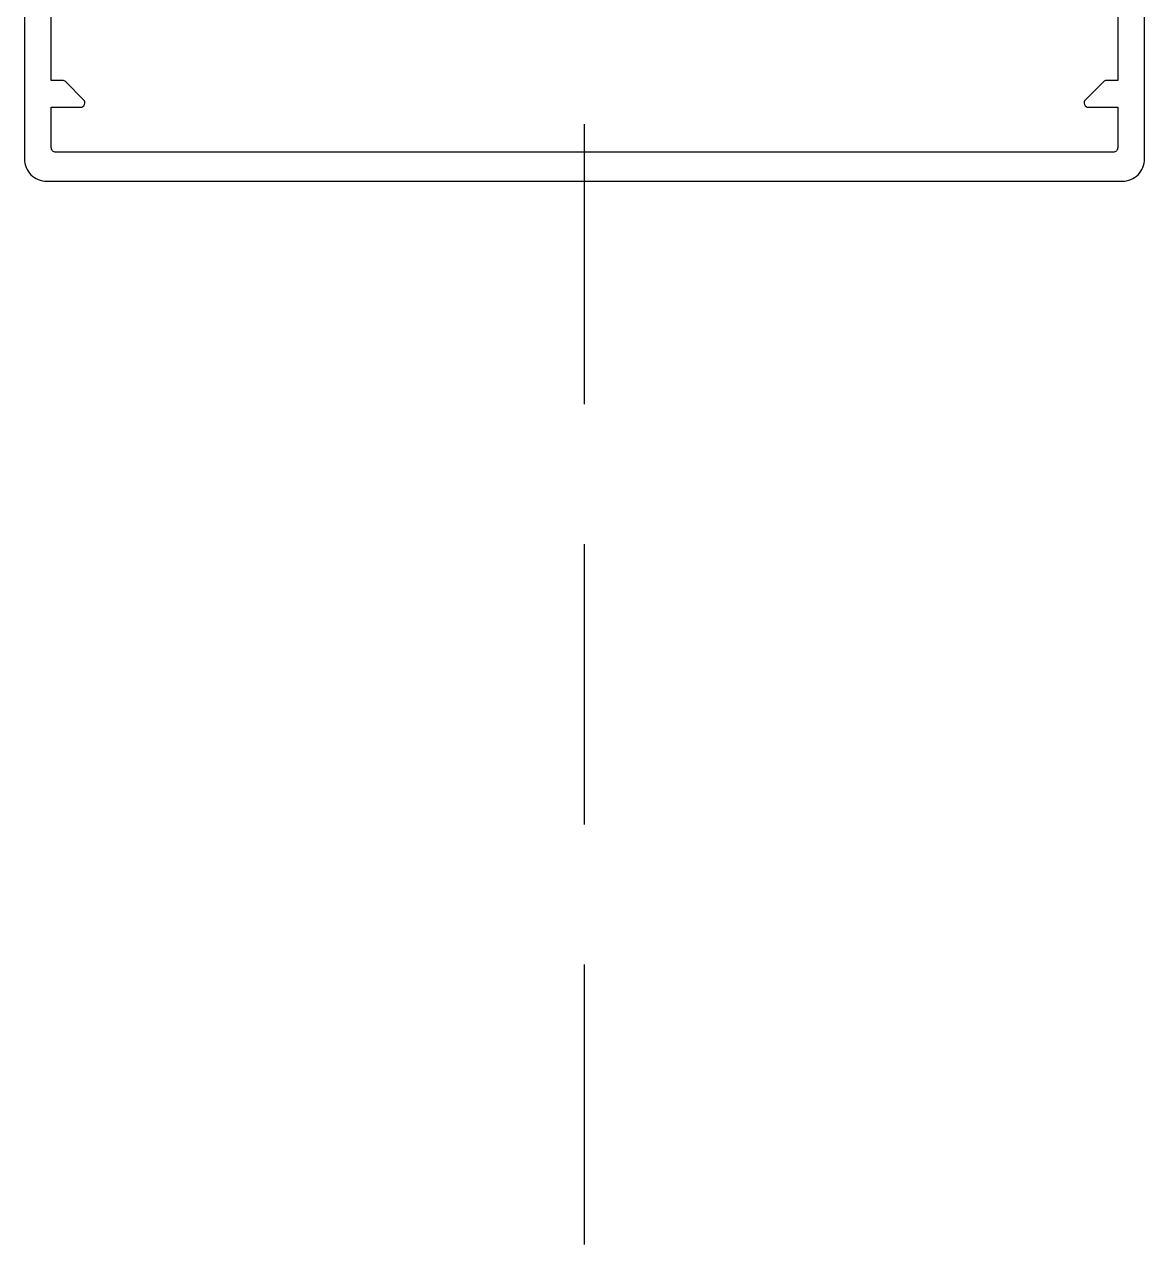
# Model space of a CAD drawing. Header units: inches. Extents: x 21 to 32698, y 13 to 3712.
# Drawn here: x 10479.96 to 10484.96, y 956.84 to 962.28 of the extents above; entities that cross this region are included whole.
import ezdxf

# ---------------------------------------------------------------- set-up
doc = ezdxf.new("R2010")
doc.units = ezdxf.units.IN
doc.header["$MEASUREMENT"] = 0
doc.linetypes.add('1+1 dbx a2$0$374_BLD_A1_BLOK_2$0$HIDDEN', pattern=[0.375, 0.25, -0.125])
doc.layers.add('Z_MİM_-KM-GLAZ', color=8, linetype='Continuous', lineweight=25)
doc.layers.add('Z_MİM_ALUMINIUM', color=8, linetype='Continuous', lineweight=25)

# ---------------------------------------------------------------- blocks, each defined once
blk = doc.blocks.new('-KM-AL5 140_164')
at = {"linetype": '1+1 dbx a2$0$374_BLD_A1_BLOK_2$0$HIDDEN', "ltscale": 5}
blk.add_line((15.1932, -40.6951, -0.0016), (15.1932, -14.7253, -0.0016), dxfattribs=at)
at = {"layer": 'Z_MİM_ALUMINIUM'}
for points in [[(17.5732, -35.0805), (17.5732, -35.5), (17.5232, -35.5, 0.198912), (17.5091, -35.5059), (17.4291, -35.5859, 0.668179), (17.4432, -35.62), (17.5732, -35.62), (17.5732, -35.8, -0.414214), (17.5532, -35.82), (12.8332, -35.82, -0.414214), (12.8132, -35.8), (12.8132, -35.62), (12.9432, -35.62, 0.668179), (12.9574, -35.5859), (12.8774, -35.5059, 0.198912), (12.8632, -35.5), (12.8132, -35.5), (12.8132, -35.0805, -0.221695)], [(12.6932, -34.47), (12.6932, -35.85, 0.414214), (12.7932, -35.95), (17.5932, -35.95, 0.414214), (17.6932, -35.85), (17.6932, -34.47, 0.544797)]]:
    blk.add_lwpolyline(points, format="xyb", dxfattribs=at)

msp = doc.modelspace()

# ---------------------------------------------------------------- block references
at = {"layer": 'Z_MİM_-KM-GLAZ'}
msp.add_blockref('-KM-AL5 140_164', (10467.2646, 997.5332), dxfattribs=at)

doc.saveas('drawing.dxf')
